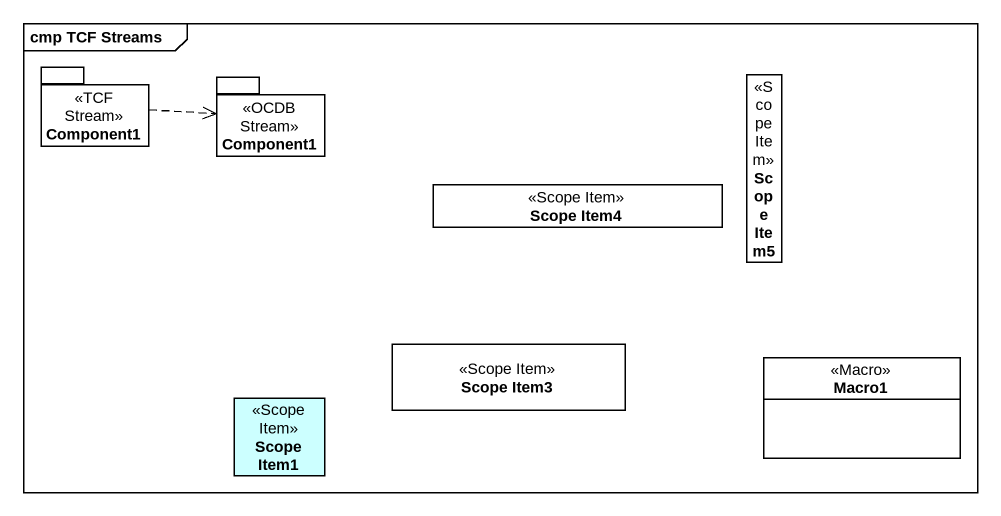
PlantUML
@startuml
mainframe cmp TCF Streams
hide circle
hide empty members
package Component1 <<TCF Stream>> {
}
package "Component1" as Component1_2 <<OCDB Stream>> {
}
class "Scope Item5" as Scope_Item5 <<Scope Item>>
class "Scope Item4" as Scope_Item4 <<Scope Item>>
class "Scope Item3" as Scope_Item3 <<Scope Item>>
class "Scope Item1" as Scope_Item1 <<Scope Item>> #CCFFFF
class Macro1 <<Macro>>
Component1 .right.> Component1_2
@enduml
